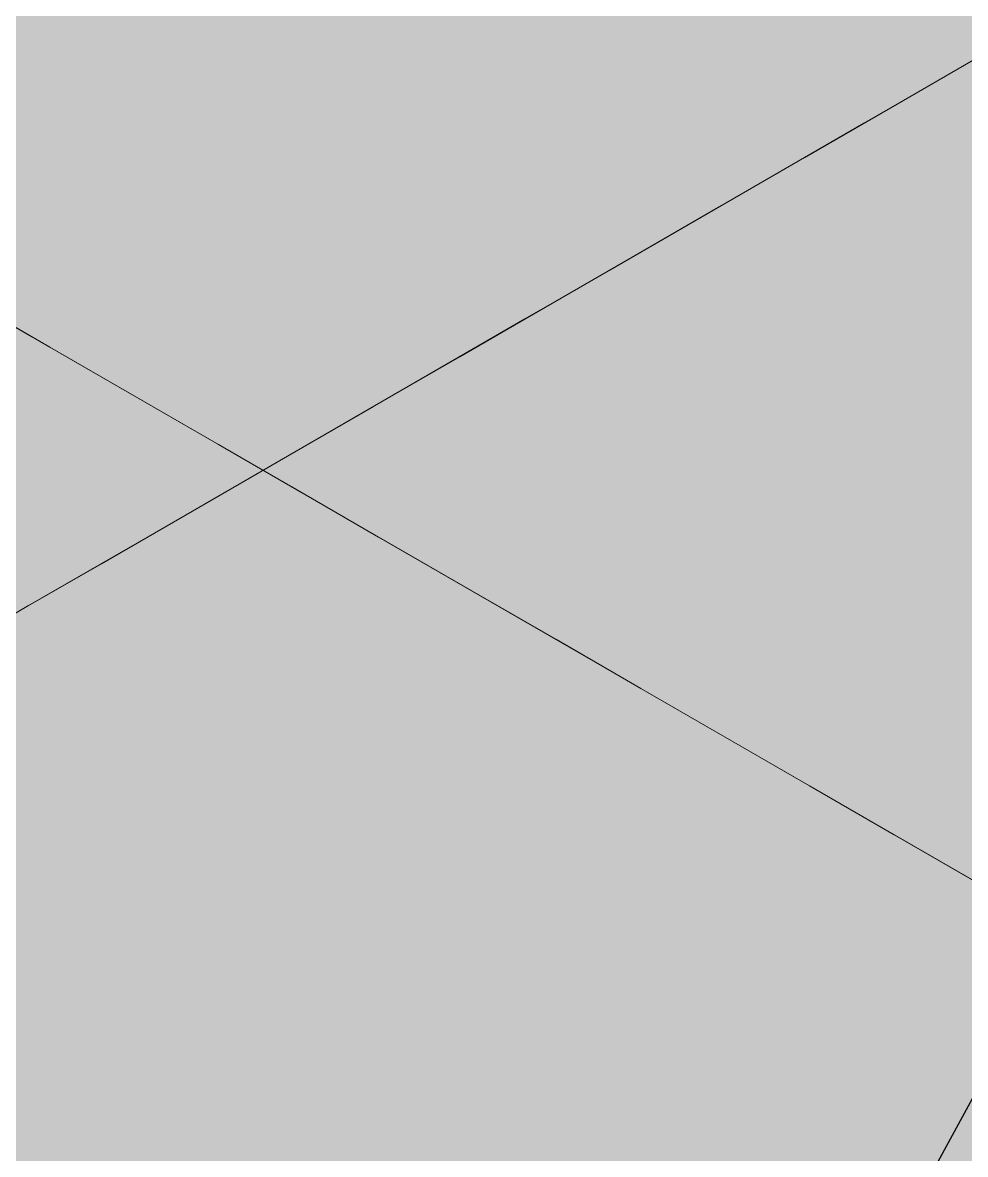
# Model space of a CAD drawing. Header units: metres. Extents: x 0 to 8.41, y 0 to 5.94.
# Drawn here: x 1.5656 to 1.7069, y 2.5945 to 2.7641 of the extents above; entities that cross this region are included whole.
import ezdxf

# ---------------------------------------------------------------- set-up
doc = ezdxf.new("R2010")
doc.units = ezdxf.units.M
doc.header["$LTSCALE"] = 0.25
doc.layers.add('ISO-3D', color=7, linetype='CONTINUOUS', lineweight=13)
doc.layers.add('ISO-3D-ARISTAS', color=250, linetype='CONTINUOUS', lineweight=13)
doc.layers.add('LLAMADAS-NUM', color=30, linetype='CONTINUOUS', lineweight=25, true_color=0xc05014)

msp = doc.modelspace()

# ---------------------------------------------------------------- linework, layer by layer
at = {"layer": 'ISO-3D', "true_color": 0x7f7e7a}
for points in [[(1.70439, 2.77062), (1.69169, 2.76329), (1.70439, 2.7849), (1.69169, 2.77757)], [(1.60278, 2.7691), (1.59008, 2.76176), (1.60278, 2.78338), (1.59008, 2.77605)], [(1.62818, 2.76948), (1.61548, 2.76214), (1.62818, 2.78376), (1.61548, 2.77643)], [(1.65359, 2.76986), (1.64088, 2.76252), (1.65359, 2.78414), (1.64088, 2.77681)], [(1.67899, 2.77024), (1.66629, 2.7629), (1.67899, 2.78452), (1.66629, 2.77719)], [(1.57738, 2.76871), (1.56467, 2.76138), (1.57738, 2.783), (1.56467, 2.77567)], [(1.61548, 2.76214), (1.60278, 2.75481), (1.61548, 2.77643), (1.60278, 2.7691)], [(1.64088, 2.76252), (1.62818, 2.75519), (1.64088, 2.77681), (1.62818, 2.76948)], [(1.66629, 2.7629), (1.65359, 2.75557), (1.66629, 2.77719), (1.65359, 2.76986)], [(1.69169, 2.76329), (1.67899, 2.75595), (1.69169, 2.77757), (1.67899, 2.77024)], [(1.71709, 2.76367), (1.70439, 2.75633), (1.71709, 2.77795), (1.70439, 2.77062)], [(1.59008, 2.76176), (1.57738, 2.75443), (1.59008, 2.77605), (1.57738, 2.76871)], [(1.65359, 2.75557), (1.64088, 2.74824), (1.65359, 2.76986), (1.64088, 2.76252)], [(1.67899, 2.75595), (1.66629, 2.74862), (1.67899, 2.77024), (1.66629, 2.7629)], [(1.70439, 2.75633), (1.69169, 2.749), (1.70439, 2.77062), (1.69169, 2.76329)], [(1.57738, 2.75443), (1.56467, 2.7471), (1.57738, 2.76871), (1.56467, 2.76138)], [(1.60278, 2.75481), (1.59008, 2.74748), (1.60278, 2.7691), (1.59008, 2.76176)], [(1.62818, 2.75519), (1.61548, 2.74786), (1.62818, 2.76948), (1.61548, 2.76214)], [(1.66629, 2.74862), (1.65359, 2.74129), (1.66629, 2.7629), (1.65359, 2.75557)], [(1.69169, 2.749), (1.67899, 2.74167), (1.69169, 2.76329), (1.67899, 2.75595)], [(1.59008, 2.74748), (1.57738, 2.74014), (1.59008, 2.76176), (1.57738, 2.75443)], [(1.61548, 2.74786), (1.60278, 2.74052), (1.61548, 2.76214), (1.60278, 2.75481)], [(1.64088, 2.74824), (1.62818, 2.7409), (1.64088, 2.76252), (1.62818, 2.75519)], [(1.57738, 2.74014), (1.56467, 2.73281), (1.57738, 2.75443), (1.56467, 2.7471)], [(1.60278, 2.74052), (1.59008, 2.73319), (1.60278, 2.75481), (1.59008, 2.74748)], [(1.62818, 2.7409), (1.61548, 2.73357), (1.62818, 2.75519), (1.61548, 2.74786)], [(1.65359, 2.74129), (1.64088, 2.73395), (1.65359, 2.75557), (1.64088, 2.74824)], [(1.67899, 2.74167), (1.66629, 2.73433), (1.67899, 2.75595), (1.66629, 2.74862)], [(1.61548, 2.73357), (1.60278, 2.72624), (1.61548, 2.74786), (1.60278, 2.74052)], [(1.64088, 2.73395), (1.62818, 2.72662), (1.64088, 2.74824), (1.62818, 2.7409)], [(1.66629, 2.73433), (1.65359, 2.727), (1.66629, 2.74862), (1.65359, 2.74129)], [(1.59008, 2.73319), (1.57738, 2.72586), (1.59008, 2.74748), (1.57738, 2.74014)], [(1.62818, 2.72662), (1.61548, 2.71929), (1.62818, 2.7409), (1.61548, 2.73357)], [(1.65359, 2.727), (1.64088, 2.71967), (1.65359, 2.74129), (1.64088, 2.73395)], [(1.57738, 2.72586), (1.56467, 2.71852), (1.57738, 2.74014), (1.56467, 2.73281)], [(1.60278, 2.72624), (1.59008, 2.7189), (1.60278, 2.74052), (1.59008, 2.73319)], [(1.59008, 2.7189), (1.57738, 2.71157), (1.59008, 2.73319), (1.57738, 2.72586)], [(1.61548, 2.71929), (1.60278, 2.71195), (1.61548, 2.73357), (1.60278, 2.72624)], [(1.64088, 2.71967), (1.62818, 2.71233), (1.64088, 2.73395), (1.62818, 2.72662)], [(1.57738, 2.71157), (1.56467, 2.70424), (1.57738, 2.72586), (1.56467, 2.71852)], [(1.60278, 2.71195), (1.59008, 2.70462), (1.60278, 2.72624), (1.59008, 2.7189)], [(1.62818, 2.71233), (1.61548, 2.705), (1.62818, 2.72662), (1.61548, 2.71929)], [(1.59008, 2.70462), (1.57738, 2.69729), (1.59008, 2.7189), (1.57738, 2.71157)], [(1.61548, 2.705), (1.60278, 2.69767), (1.61548, 2.71929), (1.60278, 2.71195)], [(1.60278, 2.69767), (1.59008, 2.69033), (1.60278, 2.71195), (1.59008, 2.70462)], [(1.57738, 2.69729), (1.56467, 2.68995), (1.57738, 2.71157), (1.56467, 2.70424)], [(1.59008, 2.69033), (1.57738, 2.683), (1.59008, 2.70462), (1.57738, 2.69729)], [(1.57738, 2.683), (1.56467, 2.67567), (1.57738, 2.69729), (1.56467, 2.68995)]]:
    msp.add_solid(points, dxfattribs=at)
at = {"layer": 'ISO-3D', "true_color": 0x9e9c96}
for points in [[(1.56983, 2.77403), (1.58248, 2.76672), (1.55712, 2.76669), (1.56978, 2.75938)], [(1.59518, 2.77405), (1.60784, 2.76674), (1.58248, 2.76672), (1.59514, 2.75941)], [(1.62054, 2.77408), (1.6332, 2.76677), (1.60784, 2.76674), (1.6205, 2.75944)], [(1.6459, 2.7741), (1.65856, 2.76679), (1.6332, 2.76677), (1.64586, 2.75946)], [(1.67126, 2.77413), (1.68392, 2.76682), (1.65856, 2.76679), (1.67122, 2.75949)], [(1.69662, 2.77415), (1.70928, 2.76685), (1.68392, 2.76682), (1.69658, 2.75951)], [(1.55712, 2.76669), (1.56978, 2.75938), (1.54442, 2.75936), (1.55708, 2.75205)], [(1.58248, 2.76672), (1.59514, 2.75941), (1.56978, 2.75938), (1.58244, 2.75208)], [(1.60784, 2.76674), (1.6205, 2.75944), (1.59514, 2.75941), (1.6078, 2.7521)], [(1.6332, 2.76677), (1.64586, 2.75946), (1.6205, 2.75944), (1.63316, 2.75213)], [(1.65856, 2.76679), (1.67122, 2.75949), (1.64586, 2.75946), (1.65852, 2.75215)], [(1.68392, 2.76682), (1.69658, 2.75951), (1.67122, 2.75949), (1.68387, 2.75218)], [(1.70928, 2.76685), (1.72194, 2.75954), (1.69658, 2.75951), (1.70923, 2.75221)], [(1.6205, 2.75944), (1.63316, 2.75213), (1.6078, 2.7521), (1.62046, 2.74479)], [(1.64586, 2.75946), (1.65852, 2.75215), (1.63316, 2.75213), (1.64581, 2.74482)], [(1.67122, 2.75949), (1.68387, 2.75218), (1.65852, 2.75215), (1.67117, 2.74485)], [(1.69658, 2.75951), (1.70923, 2.75221), (1.68387, 2.75218), (1.69653, 2.74487)], [(1.56978, 2.75938), (1.58244, 2.75208), (1.55708, 2.75205), (1.56974, 2.74474)], [(1.59514, 2.75941), (1.6078, 2.7521), (1.58244, 2.75208), (1.5951, 2.74477)], [(1.70867, 2.7588), (1.72166, 2.7513), (1.69575, 2.75134), (1.70874, 2.74384)], [(1.55708, 2.75205), (1.56974, 2.74474), (1.54438, 2.74472), (1.55704, 2.73741)], [(1.58244, 2.75208), (1.5951, 2.74477), (1.56974, 2.74474), (1.58239, 2.73744)], [(1.6078, 2.7521), (1.62046, 2.74479), (1.5951, 2.74477), (1.60775, 2.73746)], [(1.63316, 2.75213), (1.64581, 2.74482), (1.62046, 2.74479), (1.63311, 2.73749)], [(1.65852, 2.75215), (1.67117, 2.74485), (1.64581, 2.74482), (1.65847, 2.73751)], [(1.68387, 2.75218), (1.69653, 2.74487), (1.67117, 2.74485), (1.68383, 2.73754)], [(1.69575, 2.75134), (1.70874, 2.74384), (1.68282, 2.74388), (1.69581, 2.73638)], [(1.70923, 2.75221), (1.72189, 2.7449), (1.69653, 2.74487), (1.70919, 2.73756)], [(1.56974, 2.74474), (1.58239, 2.73744), (1.55704, 2.73741), (1.56969, 2.7301)], [(1.5951, 2.74477), (1.60775, 2.73746), (1.58239, 2.73744), (1.59505, 2.73013)], [(1.62046, 2.74479), (1.63311, 2.73749), (1.60775, 2.73746), (1.62041, 2.73015)], [(1.64581, 2.74482), (1.65847, 2.73751), (1.63311, 2.73749), (1.64577, 2.73018)], [(1.67117, 2.74485), (1.68383, 2.73754), (1.65847, 2.73751), (1.67113, 2.73021)], [(1.69653, 2.74487), (1.70919, 2.73756), (1.68383, 2.73754), (1.69649, 2.73023)], [(1.68282, 2.74388), (1.69581, 2.73638), (1.66989, 2.73641), (1.68288, 2.72891)], [(1.70874, 2.74384), (1.72173, 2.73634), (1.69581, 2.73638), (1.7088, 2.72888)], [(1.55704, 2.73741), (1.56969, 2.7301), (1.54433, 2.73008), (1.55699, 2.72277)], [(1.58239, 2.73744), (1.59505, 2.73013), (1.56969, 2.7301), (1.58235, 2.72279)], [(1.60775, 2.73746), (1.62041, 2.73015), (1.59505, 2.73013), (1.60771, 2.72282)], [(1.63311, 2.73749), (1.64577, 2.73018), (1.62041, 2.73015), (1.63307, 2.72285)], [(1.65847, 2.73751), (1.67113, 2.73021), (1.64577, 2.73018), (1.65843, 2.72287)], [(1.68383, 2.73754), (1.69649, 2.73023), (1.67113, 2.73021), (1.68379, 2.7229)], [(1.70919, 2.73756), (1.72185, 2.73026), (1.69649, 2.73023), (1.70914, 2.72292)], [(1.66989, 2.73641), (1.68288, 2.72891), (1.65697, 2.72895), (1.66996, 2.72145)], [(1.69581, 2.73638), (1.7088, 2.72888), (1.68288, 2.72891), (1.69587, 2.72141)], [(1.56969, 2.7301), (1.58235, 2.72279), (1.55699, 2.72277), (1.56965, 2.71546)], [(1.59505, 2.73013), (1.60771, 2.72282), (1.58235, 2.72279), (1.59501, 2.71549)], [(1.62041, 2.73015), (1.63307, 2.72285), (1.60771, 2.72282), (1.62037, 2.71551)], [(1.64577, 2.73018), (1.65843, 2.72287), (1.63307, 2.72285), (1.64573, 2.71554)], [(1.65697, 2.72895), (1.66996, 2.72145), (1.64404, 2.72149), (1.65703, 2.71399)], [(1.67113, 2.73021), (1.68379, 2.7229), (1.65843, 2.72287), (1.67108, 2.71556)], [(1.68288, 2.72891), (1.69587, 2.72141), (1.66996, 2.72145), (1.68295, 2.71395)], [(1.69649, 2.73023), (1.70914, 2.72292), (1.68379, 2.7229), (1.69644, 2.71559)], [(1.7088, 2.72888), (1.72179, 2.72138), (1.69587, 2.72141), (1.70886, 2.71391)], [(1.58235, 2.72279), (1.59501, 2.71549), (1.56965, 2.71546), (1.58231, 2.70815)], [(1.60771, 2.72282), (1.62037, 2.71551), (1.59501, 2.71549), (1.60766, 2.70818)], [(1.63307, 2.72285), (1.64573, 2.71554), (1.62037, 2.71551), (1.63302, 2.70821)], [(1.65843, 2.72287), (1.67108, 2.71556), (1.64573, 2.71554), (1.65838, 2.70823)], [(1.68379, 2.7229), (1.69644, 2.71559), (1.67108, 2.71556), (1.68374, 2.70826)], [(1.70914, 2.72292), (1.7218, 2.71562), (1.69644, 2.71559), (1.7091, 2.70828)], [(1.64404, 2.72149), (1.65703, 2.71399), (1.63111, 2.71402), (1.6441, 2.70652)], [(1.66996, 2.72145), (1.68295, 2.71395), (1.65703, 2.71399), (1.67002, 2.70649)], [(1.69587, 2.72141), (1.70886, 2.71391), (1.68295, 2.71395), (1.69594, 2.70645)], [(1.59501, 2.71549), (1.60766, 2.70818), (1.58231, 2.70815), (1.59496, 2.70085)], [(1.62037, 2.71551), (1.63302, 2.70821), (1.60766, 2.70818), (1.62032, 2.70087)], [(1.64573, 2.71554), (1.65838, 2.70823), (1.63302, 2.70821), (1.64568, 2.7009)], [(1.67108, 2.71556), (1.68374, 2.70826), (1.65838, 2.70823), (1.67104, 2.70092)], [(1.69644, 2.71559), (1.7091, 2.70828), (1.68374, 2.70826), (1.6964, 2.70095)], [(1.63111, 2.71402), (1.6441, 2.70652), (1.61818, 2.70656), (1.63118, 2.69906)], [(1.65703, 2.71399), (1.67002, 2.70649), (1.6441, 2.70652), (1.65709, 2.69902)], [(1.68295, 2.71395), (1.69594, 2.70645), (1.67002, 2.70649), (1.68301, 2.69899)], [(1.70886, 2.71391), (1.72185, 2.70641), (1.69594, 2.70645), (1.70893, 2.69895)], [(1.60766, 2.70818), (1.62032, 2.70087), (1.59496, 2.70085), (1.60762, 2.69354)], [(1.63302, 2.70821), (1.64568, 2.7009), (1.62032, 2.70087), (1.63298, 2.69356)], [(1.65838, 2.70823), (1.67104, 2.70092), (1.64568, 2.7009), (1.65834, 2.69359)], [(1.68374, 2.70826), (1.6964, 2.70095), (1.67104, 2.70092), (1.6837, 2.69362)], [(1.7091, 2.70828), (1.72176, 2.70097), (1.6964, 2.70095), (1.70906, 2.69364)], [(1.61818, 2.70656), (1.63118, 2.69906), (1.60526, 2.6991), (1.61825, 2.6916)], [(1.6441, 2.70652), (1.65709, 2.69902), (1.63118, 2.69906), (1.64417, 2.69156)], [(1.67002, 2.70649), (1.68301, 2.69899), (1.65709, 2.69902), (1.67008, 2.69152)], [(1.69594, 2.70645), (1.70893, 2.69895), (1.68301, 2.69899), (1.696, 2.69149)], [(1.62032, 2.70087), (1.63298, 2.69356), (1.60762, 2.69354), (1.62028, 2.68623)], [(1.64568, 2.7009), (1.65834, 2.69359), (1.63298, 2.69356), (1.64564, 2.68626)], [(1.67104, 2.70092), (1.6837, 2.69362), (1.65834, 2.69359), (1.671, 2.68628)], [(1.6964, 2.70095), (1.70906, 2.69364), (1.6837, 2.69362), (1.69635, 2.68631)], [(1.60526, 2.6991), (1.61825, 2.6916), (1.59233, 2.69163), (1.60532, 2.68413)], [(1.63118, 2.69906), (1.64417, 2.69156), (1.61825, 2.6916), (1.63124, 2.6841)], [(1.65709, 2.69902), (1.67008, 2.69152), (1.64417, 2.69156), (1.65716, 2.68406)], [(1.68301, 2.69899), (1.696, 2.69149), (1.67008, 2.69152), (1.68307, 2.68402)], [(1.70893, 2.69895), (1.72192, 2.69145), (1.696, 2.69149), (1.70899, 2.68399)], [(1.63298, 2.69356), (1.64564, 2.68626), (1.62028, 2.68623), (1.63293, 2.67892)], [(1.65834, 2.69359), (1.671, 2.68628), (1.64564, 2.68626), (1.65829, 2.67895)], [(1.6837, 2.69362), (1.69635, 2.68631), (1.671, 2.68628), (1.68365, 2.67897)], [(1.70906, 2.69364), (1.72171, 2.68633), (1.69635, 2.68631), (1.70901, 2.679)], [(1.59233, 2.69163), (1.60532, 2.68413), (1.5794, 2.68417), (1.59239, 2.67667)], [(1.61825, 2.6916), (1.63124, 2.6841), (1.60532, 2.68413), (1.61831, 2.67663)], [(1.64417, 2.69156), (1.65716, 2.68406), (1.63124, 2.6841), (1.64423, 2.6766)], [(1.67008, 2.69152), (1.68307, 2.68402), (1.65716, 2.68406), (1.67015, 2.67656)], [(1.696, 2.69149), (1.70899, 2.68399), (1.68307, 2.68402), (1.69606, 2.67652)], [(1.64564, 2.68626), (1.65829, 2.67895), (1.63293, 2.67892), (1.64559, 2.67162)], [(1.671, 2.68628), (1.68365, 2.67897), (1.65829, 2.67895), (1.67095, 2.67164)], [(1.69635, 2.68631), (1.70901, 2.679), (1.68365, 2.67897), (1.69631, 2.67167)], [(1.5794, 2.68417), (1.59239, 2.67667), (1.56648, 2.67671), (1.57947, 2.66921)], [(1.60532, 2.68413), (1.61831, 2.67663), (1.59239, 2.67667), (1.60538, 2.66917)], [(1.63124, 2.6841), (1.64423, 2.6766), (1.61831, 2.67663), (1.6313, 2.66913)], [(1.65716, 2.68406), (1.67015, 2.67656), (1.64423, 2.6766), (1.65722, 2.6691)], [(1.68307, 2.68402), (1.69606, 2.67652), (1.67015, 2.67656), (1.68314, 2.66906)], [(1.70899, 2.68399), (1.72198, 2.67649), (1.69606, 2.67652), (1.70905, 2.66902)], [(1.65829, 2.67895), (1.67095, 2.67164), (1.64559, 2.67162), (1.65825, 2.66431)], [(1.68365, 2.67897), (1.69631, 2.67167), (1.67095, 2.67164), (1.68361, 2.66433)], [(1.70901, 2.679), (1.72167, 2.67169), (1.69631, 2.67167), (1.70897, 2.66436)], [(1.56648, 2.67671), (1.57947, 2.66921), (1.55355, 2.66924), (1.56654, 2.66174)], [(1.59239, 2.67667), (1.60538, 2.66917), (1.57947, 2.66921), (1.59246, 2.66171)], [(1.61831, 2.67663), (1.6313, 2.66913), (1.60538, 2.66917), (1.61837, 2.66167)], [(1.64423, 2.6766), (1.65722, 2.6691), (1.6313, 2.66913), (1.64429, 2.66163)], [(1.67015, 2.67656), (1.68314, 2.66906), (1.65722, 2.6691), (1.67021, 2.6616)], [(1.69606, 2.67652), (1.70905, 2.66902), (1.68314, 2.66906), (1.69613, 2.66156)], [(1.67095, 2.67164), (1.68361, 2.66433), (1.65825, 2.66431), (1.67091, 2.657)], [(1.69631, 2.67167), (1.70897, 2.66436), (1.68361, 2.66433), (1.69627, 2.65703)], [(1.55355, 2.66924), (1.56654, 2.66174), (1.54062, 2.66178), (1.55361, 2.65428)], [(1.57947, 2.66921), (1.59246, 2.66171), (1.56654, 2.66174), (1.57953, 2.65424)], [(1.60538, 2.66917), (1.61837, 2.66167), (1.59246, 2.66171), (1.60545, 2.65421)], [(1.6313, 2.66913), (1.64429, 2.66163), (1.61837, 2.66167), (1.63137, 2.65417)], [(1.65722, 2.6691), (1.67021, 2.6616), (1.64429, 2.66163), (1.65728, 2.65413)], [(1.68314, 2.66906), (1.69613, 2.66156), (1.67021, 2.6616), (1.6832, 2.6541)], [(1.70905, 2.66902), (1.72204, 2.66152), (1.69613, 2.66156), (1.70912, 2.65406)], [(1.68361, 2.66433), (1.69627, 2.65703), (1.67091, 2.657), (1.68356, 2.64969)], [(1.70897, 2.66436), (1.72162, 2.65705), (1.69627, 2.65703), (1.70892, 2.64972)], [(1.56654, 2.66174), (1.57953, 2.65424), (1.55361, 2.65428), (1.5666, 2.64678)], [(1.59246, 2.66171), (1.60545, 2.65421), (1.57953, 2.65424), (1.59252, 2.64674)], [(1.61837, 2.66167), (1.63137, 2.65417), (1.60545, 2.65421), (1.61844, 2.64671)], [(1.64429, 2.66163), (1.65728, 2.65413), (1.63137, 2.65417), (1.64436, 2.64667)], [(1.67021, 2.6616), (1.6832, 2.6541), (1.65728, 2.65413), (1.67027, 2.64663)], [(1.69613, 2.66156), (1.70912, 2.65406), (1.6832, 2.6541), (1.69619, 2.6466)], [(1.69627, 2.65703), (1.70892, 2.64972), (1.68356, 2.64969), (1.69622, 2.64238)], [(1.55361, 2.65428), (1.5666, 2.64678), (1.54069, 2.64682), (1.55368, 2.63932)], [(1.57953, 2.65424), (1.59252, 2.64674), (1.5666, 2.64678), (1.57959, 2.63928)], [(1.60545, 2.65421), (1.61844, 2.64671), (1.59252, 2.64674), (1.60551, 2.63924)], [(1.63137, 2.65417), (1.64436, 2.64667), (1.61844, 2.64671), (1.63143, 2.63921)], [(1.65728, 2.65413), (1.67027, 2.64663), (1.64436, 2.64667), (1.65735, 2.63917)], [(1.6832, 2.6541), (1.69619, 2.6466), (1.67027, 2.64663), (1.68326, 2.63913)], [(1.70912, 2.65406), (1.72211, 2.64656), (1.69619, 2.6466), (1.70918, 2.6391)], [(1.70892, 2.64972), (1.72158, 2.64241), (1.69622, 2.64238), (1.70888, 2.63508)], [(1.5666, 2.64678), (1.57959, 2.63928), (1.55368, 2.63932), (1.56667, 2.63182)], [(1.59252, 2.64674), (1.60551, 2.63924), (1.57959, 2.63928), (1.59258, 2.63178)], [(1.61844, 2.64671), (1.63143, 2.63921), (1.60551, 2.63924), (1.6185, 2.63174)], [(1.64436, 2.64667), (1.65735, 2.63917), (1.63143, 2.63921), (1.64442, 2.63171)], [(1.67027, 2.64663), (1.68326, 2.63913), (1.65735, 2.63917), (1.67034, 2.63167)], [(1.69619, 2.6466), (1.70918, 2.6391), (1.68326, 2.63913), (1.69625, 2.63163)], [(1.55368, 2.63932), (1.56667, 2.63182), (1.54075, 2.63185), (1.55374, 2.62435)], [(1.57959, 2.63928), (1.59258, 2.63178), (1.56667, 2.63182), (1.57966, 2.62432)], [(1.60551, 2.63924), (1.6185, 2.63174), (1.59258, 2.63178), (1.60557, 2.62428)], [(1.63143, 2.63921), (1.64442, 2.63171), (1.6185, 2.63174), (1.63149, 2.62424)], [(1.65735, 2.63917), (1.67034, 2.63167), (1.64442, 2.63171), (1.65741, 2.62421)], [(1.68326, 2.63913), (1.69625, 2.63163), (1.67034, 2.63167), (1.68333, 2.62417)], [(1.70918, 2.6391), (1.72217, 2.6316), (1.69625, 2.63163), (1.70924, 2.62413)], [(1.56667, 2.63182), (1.57966, 2.62432), (1.55374, 2.62435), (1.56673, 2.61685)], [(1.59258, 2.63178), (1.60557, 2.62428), (1.57966, 2.62432), (1.59265, 2.61682)], [(1.6185, 2.63174), (1.63149, 2.62424), (1.60557, 2.62428), (1.61856, 2.61678)], [(1.64442, 2.63171), (1.65741, 2.62421), (1.63149, 2.62424), (1.64448, 2.61674)], [(1.67034, 2.63167), (1.68333, 2.62417), (1.65741, 2.62421), (1.6704, 2.61671)], [(1.69625, 2.63163), (1.70924, 2.62413), (1.68333, 2.62417), (1.69632, 2.61667)], [(1.55374, 2.62435), (1.56673, 2.61685), (1.54081, 2.61689), (1.5538, 2.60939)], [(1.57966, 2.62432), (1.59265, 2.61682), (1.56673, 2.61685), (1.57972, 2.60935)], [(1.60557, 2.62428), (1.61856, 2.61678), (1.59265, 2.61682), (1.60564, 2.60932)], [(1.63149, 2.62424), (1.64448, 2.61674), (1.61856, 2.61678), (1.63156, 2.60928)], [(1.65741, 2.62421), (1.6704, 2.61671), (1.64448, 2.61674), (1.65747, 2.60924)], [(1.68333, 2.62417), (1.69632, 2.61667), (1.6704, 2.61671), (1.68339, 2.60921)], [(1.70924, 2.62413), (1.72223, 2.61663), (1.69632, 2.61667), (1.70931, 2.60917)], [(1.56673, 2.61685), (1.57972, 2.60935), (1.5538, 2.60939), (1.56679, 2.60189)], [(1.59265, 2.61682), (1.60564, 2.60932), (1.57972, 2.60935), (1.59271, 2.60185)], [(1.61856, 2.61678), (1.63156, 2.60928), (1.60564, 2.60932), (1.61863, 2.60182)], [(1.64448, 2.61674), (1.65747, 2.60924), (1.63156, 2.60928), (1.64455, 2.60178)], [(1.6704, 2.61671), (1.68339, 2.60921), (1.65747, 2.60924), (1.67046, 2.60174)], [(1.69632, 2.61667), (1.70931, 2.60917), (1.68339, 2.60921), (1.69638, 2.60171)], [(1.5538, 2.60939), (1.56679, 2.60189), (1.54088, 2.60193), (1.55387, 2.59443)], [(1.57972, 2.60935), (1.59271, 2.60185), (1.56679, 2.60189), (1.57978, 2.59439)], [(1.60564, 2.60932), (1.61863, 2.60182), (1.59271, 2.60185), (1.6057, 2.59435)], [(1.63156, 2.60928), (1.64455, 2.60178), (1.61863, 2.60182), (1.63162, 2.59432)], [(1.65747, 2.60924), (1.67046, 2.60174), (1.64455, 2.60178), (1.65754, 2.59428)], [(1.68339, 2.60921), (1.69638, 2.60171), (1.67046, 2.60174), (1.68345, 2.59424)], [(1.70931, 2.60917), (1.7223, 2.60167), (1.69638, 2.60171), (1.70937, 2.59421)], [(1.56679, 2.60189), (1.57978, 2.59439), (1.55387, 2.59443), (1.56686, 2.58693)], [(1.59271, 2.60185), (1.6057, 2.59435), (1.57978, 2.59439), (1.59277, 2.58689)], [(1.61863, 2.60182), (1.63162, 2.59432), (1.6057, 2.59435), (1.61869, 2.58685)], [(1.64455, 2.60178), (1.65754, 2.59428), (1.63162, 2.59432), (1.64461, 2.58682)], [(1.67046, 2.60174), (1.68345, 2.59424), (1.65754, 2.59428), (1.67053, 2.58678)], [(1.69638, 2.60171), (1.70937, 2.59421), (1.68345, 2.59424), (1.69644, 2.58674)]]:
    msp.add_solid(points, dxfattribs=at)
at = {"layer": 'ISO-3D', "true_color": 0xafa288}
for points in [[(1.55399, 2.7095), (1.56698, 2.702), (1.55399, 2.7245), (1.56698, 2.717)], [(1.56698, 2.702), (1.57997, 2.6945), (1.56698, 2.717), (1.57997, 2.7095)], [(1.55399, 2.6945), (1.56698, 2.687), (1.55399, 2.7095), (1.56698, 2.702)], [(1.57997, 2.6945), (1.59296, 2.687), (1.57997, 2.7095), (1.59296, 2.702)], [(1.56698, 2.687), (1.57997, 2.6795), (1.56698, 2.702), (1.57997, 2.6945)], [(1.59296, 2.687), (1.60595, 2.6795), (1.59296, 2.702), (1.60595, 2.6945)], [(1.55399, 2.6795), (1.56698, 2.672), (1.55399, 2.6945), (1.56698, 2.687)], [(1.57997, 2.6795), (1.59296, 2.672), (1.57997, 2.6945), (1.59296, 2.687)], [(1.60595, 2.6795), (1.61895, 2.672), (1.60595, 2.6945), (1.61895, 2.687)], [(1.56698, 2.672), (1.57997, 2.6645), (1.56698, 2.687), (1.57997, 2.6795)], [(1.59296, 2.672), (1.60595, 2.6645), (1.59296, 2.687), (1.60595, 2.6795)], [(1.61895, 2.672), (1.63194, 2.6645), (1.61895, 2.687), (1.63194, 2.6795)], [(1.55399, 2.6645), (1.56698, 2.657), (1.55399, 2.6795), (1.56698, 2.672)], [(1.57997, 2.6645), (1.59296, 2.657), (1.57997, 2.6795), (1.59296, 2.672)], [(1.60595, 2.6645), (1.61895, 2.657), (1.60595, 2.6795), (1.61895, 2.672)], [(1.63194, 2.6645), (1.64493, 2.657), (1.63194, 2.6795), (1.64493, 2.672)], [(1.56698, 2.657), (1.57997, 2.6495), (1.56698, 2.672), (1.57997, 2.6645)], [(1.59296, 2.657), (1.60595, 2.6495), (1.59296, 2.672), (1.60595, 2.6645)], [(1.61895, 2.657), (1.63194, 2.6495), (1.61895, 2.672), (1.63194, 2.6645)], [(1.64493, 2.657), (1.65792, 2.6495), (1.64493, 2.672), (1.65792, 2.6645)], [(1.55399, 2.65021), (1.56698, 2.64271), (1.55399, 2.6645), (1.56698, 2.657)], [(1.57997, 2.6495), (1.59296, 2.642), (1.57997, 2.6645), (1.59296, 2.657)], [(1.60595, 2.6495), (1.61895, 2.642), (1.60595, 2.6645), (1.61895, 2.657)], [(1.63194, 2.6495), (1.64493, 2.642), (1.63194, 2.6645), (1.64493, 2.657)], [(1.65792, 2.6495), (1.67091, 2.642), (1.65792, 2.6645), (1.67091, 2.657)], [(1.56698, 2.64271), (1.57997, 2.63521), (1.56698, 2.657), (1.57997, 2.6495)], [(1.59296, 2.642), (1.60595, 2.6345), (1.59296, 2.657), (1.60595, 2.6495)], [(1.61895, 2.642), (1.63194, 2.6345), (1.61895, 2.657), (1.63194, 2.6495)], [(1.64493, 2.642), (1.65792, 2.6345), (1.64493, 2.657), (1.65792, 2.6495)], [(1.67091, 2.642), (1.6839, 2.6345), (1.67091, 2.657), (1.6839, 2.6495)], [(1.55399, 2.63593), (1.56698, 2.62843), (1.55399, 2.65021), (1.56698, 2.64271)], [(1.57997, 2.63521), (1.59296, 2.62771), (1.57997, 2.6495), (1.59296, 2.642)], [(1.60595, 2.6345), (1.61895, 2.627), (1.60595, 2.6495), (1.61895, 2.642)], [(1.63194, 2.6345), (1.64493, 2.627), (1.63194, 2.6495), (1.64493, 2.642)], [(1.65792, 2.6345), (1.67091, 2.627), (1.65792, 2.6495), (1.67091, 2.642)], [(1.6839, 2.6345), (1.69689, 2.627), (1.6839, 2.6495), (1.69689, 2.642)], [(1.56698, 2.62843), (1.57997, 2.62093), (1.56698, 2.64271), (1.57997, 2.63521)], [(1.59296, 2.62771), (1.60595, 2.62021), (1.59296, 2.642), (1.60595, 2.6345)], [(1.61895, 2.627), (1.63194, 2.6195), (1.61895, 2.642), (1.63194, 2.6345)], [(1.64493, 2.627), (1.65792, 2.6195), (1.64493, 2.642), (1.65792, 2.6345)], [(1.67091, 2.627), (1.6839, 2.6195), (1.67091, 2.642), (1.6839, 2.6345)], [(1.69689, 2.627), (1.70988, 2.6195), (1.69689, 2.642), (1.70988, 2.6345)], [(1.55399, 2.62164), (1.56698, 2.61414), (1.55399, 2.63593), (1.56698, 2.62843)], [(1.57997, 2.62093), (1.59296, 2.61343), (1.57997, 2.63521), (1.59296, 2.62771)], [(1.60595, 2.62021), (1.61895, 2.61271), (1.60595, 2.6345), (1.61895, 2.627)], [(1.63194, 2.6195), (1.64493, 2.612), (1.63194, 2.6345), (1.64493, 2.627)], [(1.65792, 2.6195), (1.67091, 2.612), (1.65792, 2.6345), (1.67091, 2.627)], [(1.6839, 2.6195), (1.69689, 2.612), (1.6839, 2.6345), (1.69689, 2.627)], [(1.56698, 2.61414), (1.57997, 2.60664), (1.56698, 2.62843), (1.57997, 2.62093)], [(1.59296, 2.61343), (1.60595, 2.60593), (1.59296, 2.62771), (1.60595, 2.62021)], [(1.61895, 2.61271), (1.63194, 2.60521), (1.61895, 2.627), (1.63194, 2.6195)], [(1.64493, 2.612), (1.65792, 2.6045), (1.64493, 2.627), (1.65792, 2.6195)], [(1.67091, 2.612), (1.6839, 2.6045), (1.67091, 2.627), (1.6839, 2.6195)], [(1.69689, 2.612), (1.70988, 2.6045), (1.69689, 2.627), (1.70988, 2.6195)], [(1.55399, 2.60736), (1.56698, 2.59986), (1.55399, 2.62164), (1.56698, 2.61414)], [(1.57997, 2.60664), (1.59296, 2.59914), (1.57997, 2.62093), (1.59296, 2.61343)], [(1.60595, 2.60593), (1.61895, 2.59843), (1.60595, 2.62021), (1.61895, 2.61271)], [(1.63194, 2.60521), (1.64493, 2.59771), (1.63194, 2.6195), (1.64493, 2.612)], [(1.65792, 2.6045), (1.67091, 2.597), (1.65792, 2.6195), (1.67091, 2.612)], [(1.6839, 2.6045), (1.69689, 2.597), (1.6839, 2.6195), (1.69689, 2.612)], [(1.56698, 2.59986), (1.57997, 2.59236), (1.56698, 2.61414), (1.57997, 2.60664)], [(1.59296, 2.59914), (1.60595, 2.59164), (1.59296, 2.61343), (1.60595, 2.60593)], [(1.61895, 2.59843), (1.63194, 2.59093), (1.61895, 2.61271), (1.63194, 2.60521)], [(1.64493, 2.59771), (1.65792, 2.59021), (1.64493, 2.612), (1.65792, 2.6045)], [(1.67091, 2.597), (1.6839, 2.5895), (1.67091, 2.612), (1.6839, 2.6045)], [(1.69689, 2.597), (1.70988, 2.5895), (1.69689, 2.612), (1.70988, 2.6045)], [(1.55399, 2.59307), (1.56698, 2.58557), (1.55399, 2.60736), (1.56698, 2.59986)], [(1.57997, 2.59236), (1.59296, 2.58486), (1.57997, 2.60664), (1.59296, 2.59914)], [(1.60595, 2.59164), (1.61895, 2.58414), (1.60595, 2.60593), (1.61895, 2.59843)], [(1.63194, 2.59093), (1.64493, 2.58343), (1.63194, 2.60521), (1.64493, 2.59771)], [(1.65792, 2.59021), (1.67091, 2.58271), (1.65792, 2.6045), (1.67091, 2.597)], [(1.6839, 2.5895), (1.69689, 2.582), (1.6839, 2.6045), (1.69689, 2.597)], [(1.56698, 2.58557), (1.57997, 2.57807), (1.56698, 2.59986), (1.57997, 2.59236)], [(1.59296, 2.58486), (1.60595, 2.57736), (1.59296, 2.59914), (1.60595, 2.59164)], [(1.61895, 2.58414), (1.63194, 2.57664), (1.61895, 2.59843), (1.63194, 2.59093)], [(1.64493, 2.58343), (1.65792, 2.57593), (1.64493, 2.59771), (1.65792, 2.59021)], [(1.67091, 2.58271), (1.6839, 2.57521), (1.67091, 2.597), (1.6839, 2.5895)], [(1.69689, 2.582), (1.70988, 2.5745), (1.69689, 2.597), (1.70988, 2.5895)]]:
    msp.add_solid(points, dxfattribs=at)
at = {"layer": 'ISO-3D', "true_color": 0x724830}
for points in [[(1.55621, 2.63475), (1.56033, 2.63585), (1.63896, 2.58697), (1.64308, 2.58807)], [(1.55621, 2.6157), (1.55208, 2.61459), (1.63896, 2.56792), (1.63484, 2.56681)]]:
    msp.add_solid(points, dxfattribs=at)
at = {"layer": 'ISO-3D', "true_color": 0x503321}
msp.add_solid([(1.56033, 2.63585), (1.56335, 2.63411), (1.64308, 2.58807), (1.6461, 2.58633)], dxfattribs=at)
at = {"layer": 'ISO-3D', "true_color": 0x825336}
for points in [[(1.55208, 2.63109), (1.55621, 2.63475), (1.63484, 2.58331), (1.63896, 2.58697)], [(1.56033, 2.61935), (1.55621, 2.6157), (1.64308, 2.57158), (1.63896, 2.56792)]]:
    msp.add_solid(points, dxfattribs=at)
at = {"layer": 'ISO-3D', "true_color": 0x633f29}
for points in [[(1.56335, 2.63411), (1.56446, 2.62998), (1.6461, 2.58633), (1.64721, 2.58221)], [(1.54906, 2.61634), (1.54796, 2.62046), (1.63182, 2.56856), (1.63071, 2.57268)]]:
    msp.add_solid(points, dxfattribs=at)
at = {"layer": 'ISO-3D', "true_color": 0x855538}
for points in [[(1.54906, 2.62586), (1.55208, 2.63109), (1.63182, 2.57808), (1.63484, 2.58331)], [(1.56335, 2.62458), (1.56033, 2.61935), (1.6461, 2.57681), (1.64308, 2.57158)]]:
    msp.add_solid(points, dxfattribs=at)
at = {"layer": 'ISO-3D', "true_color": 0x7a4d33}
for points in [[(1.56446, 2.62998), (1.56335, 2.62458), (1.64721, 2.58221), (1.6461, 2.57681)], [(1.54796, 2.62046), (1.54906, 2.62586), (1.63071, 2.57268), (1.63182, 2.57808)]]:
    msp.add_solid(points, dxfattribs=at)
at = {"layer": 'ISO-3D', "true_color": 0x583825}
msp.add_solid([(1.55208, 2.61459), (1.54906, 2.61634), (1.63484, 2.56681), (1.63182, 2.56856)], dxfattribs=at)
at = {"layer": 'ISO-3D-ARISTAS', "color": 250}
for p, q in [((1.71709, 2.76367), (1.70439, 2.75633)), ((1.69575, 2.75134), (1.70867, 2.7588)), ((1.70439, 2.75633), (1.69169, 2.749)), ((1.68282, 2.74388), (1.69575, 2.75134)), ((1.69169, 2.749), (1.67899, 2.74167)), ((1.66989, 2.73641), (1.68282, 2.74388)), ((1.67899, 2.74167), (1.66629, 2.73433)), ((1.65697, 2.72895), (1.66989, 2.73641)), ((1.66629, 2.73433), (1.65359, 2.727)), ((1.64404, 2.72149), (1.65697, 2.72895)), ((1.65359, 2.727), (1.64088, 2.71967)), ((1.56698, 2.717), (1.55399, 2.7245)), ((1.56965, 2.71546), (1.55699, 2.72277)), ((1.63111, 2.71402), (1.64404, 2.72149)), ((1.64088, 2.71967), (1.62818, 2.71233)), ((1.57997, 2.7095), (1.56698, 2.717)), ((1.58231, 2.70815), (1.56965, 2.71546)), ((1.61818, 2.70656), (1.63111, 2.71402)), ((1.62818, 2.71233), (1.61548, 2.705)), ((1.59296, 2.702), (1.57997, 2.7095)), ((1.59496, 2.70085), (1.58231, 2.70815)), ((1.60526, 2.6991), (1.61818, 2.70656)), ((1.61548, 2.705), (1.60278, 2.69767)), ((1.60595, 2.6945), (1.59296, 2.702)), ((1.60762, 2.69354), (1.59496, 2.70085)), ((1.59233, 2.69163), (1.60526, 2.6991)), ((1.60278, 2.69767), (1.59008, 2.69033)), ((1.61895, 2.687), (1.60595, 2.6945)), ((1.62028, 2.68623), (1.60762, 2.69354)), ((1.5794, 2.68417), (1.59233, 2.69163)), ((1.59008, 2.69033), (1.57738, 2.683)), ((1.63194, 2.6795), (1.61895, 2.687)), ((1.63293, 2.67892), (1.62028, 2.68623)), ((1.56648, 2.67671), (1.5794, 2.68417)), ((1.57738, 2.683), (1.56467, 2.67567)), ((1.64493, 2.672), (1.63194, 2.6795)), ((1.64559, 2.67162), (1.63293, 2.67892)), ((1.55355, 2.66924), (1.56648, 2.67671)), ((1.65792, 2.6645), (1.64493, 2.672)), ((1.65825, 2.66431), (1.64559, 2.67162)), ((1.67091, 2.657), (1.65792, 2.6645)), ((1.67091, 2.657), (1.65825, 2.66431)), ((1.68356, 2.64969), (1.67091, 2.657)), ((1.6839, 2.6495), (1.67091, 2.657)), ((1.69622, 2.64238), (1.68356, 2.64969)), ((1.69689, 2.642), (1.6839, 2.6495)), ((1.70888, 2.63508), (1.69622, 2.64238)), ((1.70988, 2.6345), (1.69689, 2.642))]:
    msp.add_line(p, q, dxfattribs=at)
at = {"layer": 'LLAMADAS-NUM'}
msp.add_line((1.6813, 2.554), (1.78214, 2.73888), dxfattribs=at)

doc.saveas('drawing.dxf')
